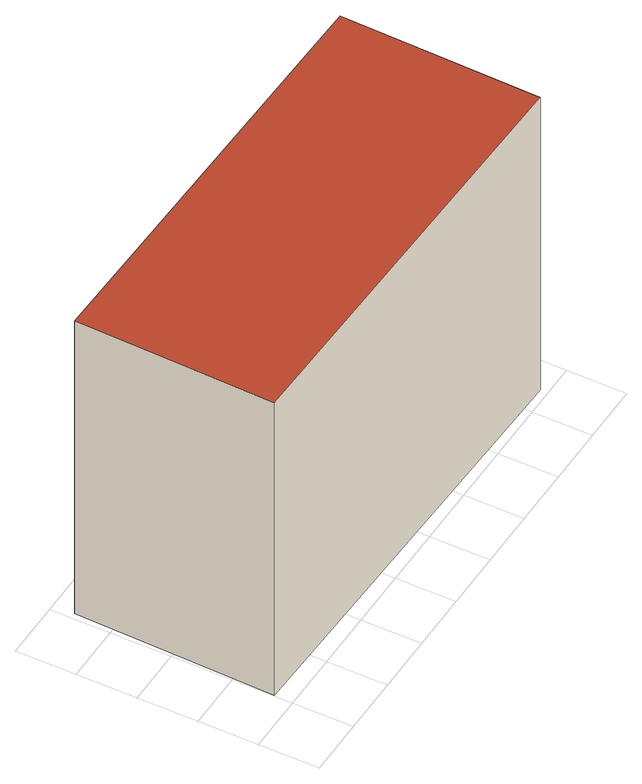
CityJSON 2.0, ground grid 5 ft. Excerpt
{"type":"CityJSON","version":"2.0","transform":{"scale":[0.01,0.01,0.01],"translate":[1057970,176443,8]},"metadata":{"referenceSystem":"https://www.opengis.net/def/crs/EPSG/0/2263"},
"CityObjects":{
"building1":{"type":"Building","attributes":{"name":"Bldg_3210000148","BIN":"4290225"},"geometry":[{"type":"MultiSurface","lod":"2","boundaries":[[[0,1,2,3]],[[4,5,6,7]],[[0,3,7,6]],[[1,0,6,5]],[[2,1,5,4]],[[3,2,4,7]]],"semantics":{"surfaces":[{"type":"RoofSurface","BIN":"4290225"},{"type":"GroundSurface"},{"type":"WallSurface"}],"values":[0,1,2,2,2,2]}}]}
},
"vertices":[
[53,1827,2917],[12,155,2917],[3733,62,2917],[3775,1734,2917],[3733,62,41],[12,155,41],[53,1827,41],[3775,1734,41]
]}
